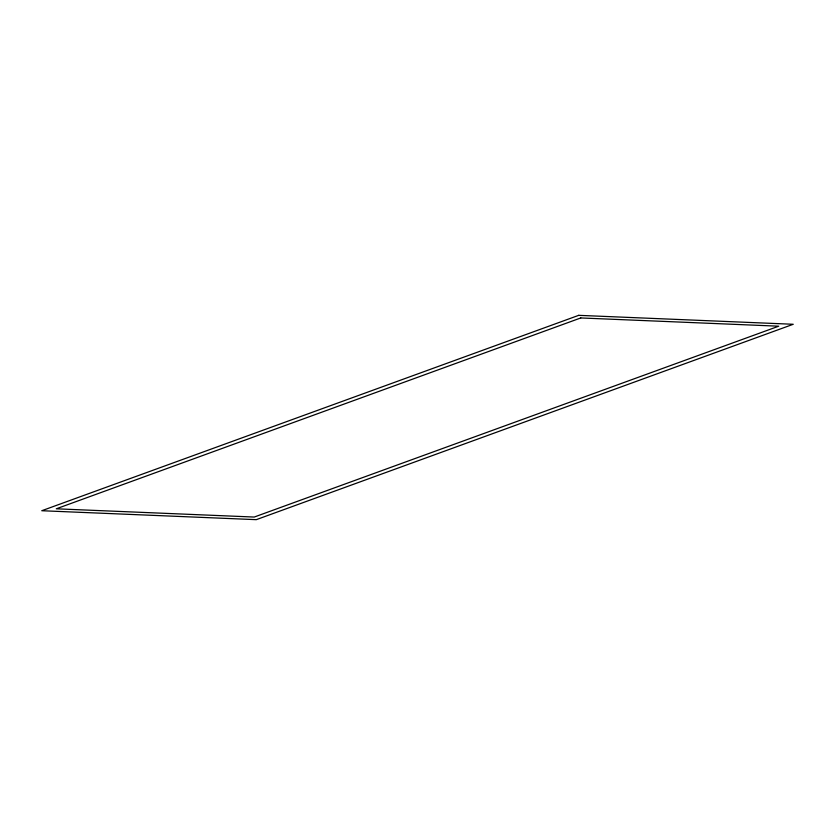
<?xml version="1.0" encoding="UTF-8"?>
<svg xmlns="http://www.w3.org/2000/svg" width="835" height="835" viewBox="0 0 835 835"><rect width="100%" height="100%" fill="white"/><g stroke="black" fill="none" stroke-linecap="round" stroke-linejoin="round"><path stroke-width="1.25" d="M578.718 315.338L41.75 510.728L256.282 519.662L793.25 324.272L578.718 315.338M580.784 317.947L56.279 508.807L254.216 517.053L778.721 326.193L580.784 317.947"/></g></svg>
